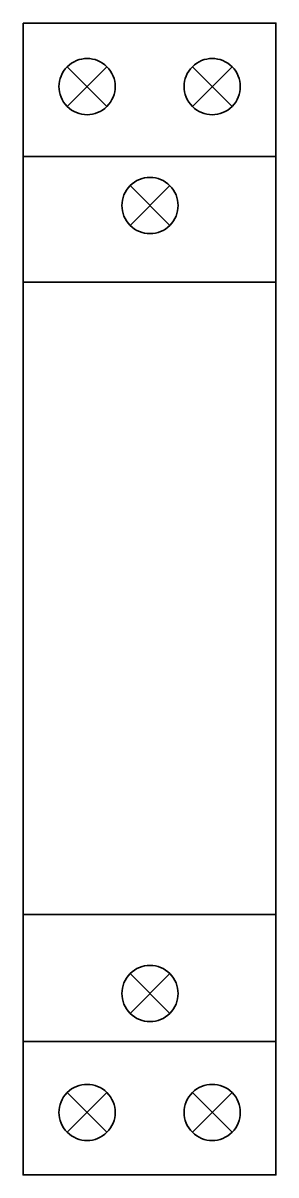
# Model space of a CAD drawing. Header units: inches. Extents: x 0.7 to 18.7, y -82.2 to -0.2.
import ezdxf

# ---------------------------------------------------------------- set-up
doc = ezdxf.new("R2010")
doc.units = ezdxf.units.IN
doc.header["$MEASUREMENT"] = 0
doc.layers.add('Layer 1', color=7, linetype='Continuous')

# ---------------------------------------------------------------- blocks, each defined once
blk = doc.blocks.new('block 4')
at = {"layer": 'Layer 1', "lineweight": 0}
blk.add_lwpolyline([(94.437, 0), (94.437, -82), (112.437, -82), (112.437, 0), (94.437, 0)], dxfattribs=at)
blk = doc.blocks.new('block 5')
at = {"layer": 'Layer 1', "color": 7, "lineweight": 35}
blk.add_lwpolyline([(94.437, 0), (94.437, -82), (112.437, -82), (112.437, 0), (94.437, 0)], dxfattribs=at)
blk = doc.blocks.new('block 3')
at = {"layer": 'Layer 1'}
for name in ['block 4', 'block 5']:
    blk.add_blockref(name, (0, 0), dxfattribs=at)
blk = doc.blocks.new('block 2')
at = {"layer": 'Layer 1', "color": 7, "lineweight": 35}
blk.add_lwpolyline([(112.437, -63.453), (94.437, -63.453), (94.437, -18.453), (112.437, -18.453), (112.437, -63.453)], dxfattribs=at)
at = {"layer": 'Layer 1'}
blk.add_blockref('block 3', (0, 0), dxfattribs=at)
blk = doc.blocks.new('block 10')
at = {"layer": 'Layer 1', "color": 7, "lineweight": 35}
for points in [[(97.582, -3.11), (100.41, -5.938)], [(97.582, -5.938), (100.41, -3.11)]]:
    blk.add_lwpolyline(points, dxfattribs=at)
blk = doc.blocks.new('block 9')
at = {"layer": 'Layer 1', "color": 7, "lineweight": 35}
blk.add_open_spline([(97.582, -5.938), (98.363, -6.719), (99.629, -6.719), (100.41, -5.938), (101.191, -5.157), (101.191, -3.891), (100.41, -3.11), (99.629, -2.329), (98.363, -2.329), (97.582, -3.11), (96.8, -3.891), (96.8, -5.157), (97.582, -5.938)], degree=3, knots=[0, 0, 0, 0, 1, 1, 1, 2, 2, 2, 3, 3, 3, 4, 4, 4, 4], dxfattribs=at)
at = {"layer": 'Layer 1'}
blk.add_blockref('block 10', (0, 0), dxfattribs=at)
blk = doc.blocks.new('block 8')
at = {"layer": 'Layer 1'}
blk.add_blockref('block 9', (0, 0), dxfattribs=at)
blk = doc.blocks.new('block 7')
at = {"layer": 'Layer 1'}
blk.add_blockref('block 8', (0, 0), dxfattribs=at)
blk = doc.blocks.new('block 14')
at = {"layer": 'Layer 1', "color": 7, "lineweight": 35}
for points in [[(106.487, -3.11), (109.316, -5.938)], [(106.487, -5.938), (109.316, -3.11)]]:
    blk.add_lwpolyline(points, dxfattribs=at)
blk = doc.blocks.new('block 13')
at = {"layer": 'Layer 1', "color": 7, "lineweight": 35}
blk.add_open_spline([(106.487, -5.938), (107.268, -6.719), (108.535, -6.719), (109.316, -5.938), (110.097, -5.157), (110.097, -3.891), (109.316, -3.11), (108.535, -2.329), (107.268, -2.329), (106.487, -3.11), (105.706, -3.891), (105.706, -5.157), (106.487, -5.938)], degree=3, knots=[0, 0, 0, 0, 1, 1, 1, 2, 2, 2, 3, 3, 3, 4, 4, 4, 4], dxfattribs=at)
at = {"layer": 'Layer 1'}
blk.add_blockref('block 14', (0, 0), dxfattribs=at)
blk = doc.blocks.new('block 12')
at = {"layer": 'Layer 1'}
blk.add_blockref('block 13', (0, 0), dxfattribs=at)
blk = doc.blocks.new('block 11')
at = {"layer": 'Layer 1'}
blk.add_blockref('block 12', (0, 0), dxfattribs=at)
blk = doc.blocks.new('block 6')
at = {"layer": 'Layer 1'}
for name in ['block 7', 'block 11']:
    blk.add_blockref(name, (0, 0), dxfattribs=at)
blk = doc.blocks.new('block 19')
at = {"layer": 'Layer 1', "color": 7, "lineweight": 35}
for points in [[(97.582, -76.135), (100.41, -78.963)], [(97.582, -78.963), (100.41, -76.135)]]:
    blk.add_lwpolyline(points, dxfattribs=at)
blk = doc.blocks.new('block 18')
at = {"layer": 'Layer 1', "color": 7, "lineweight": 35}
blk.add_open_spline([(97.582, -78.963), (98.363, -79.744), (99.629, -79.744), (100.41, -78.963), (101.191, -78.182), (101.191, -76.916), (100.41, -76.135), (99.629, -75.354), (98.363, -75.354), (97.582, -76.135), (96.8, -76.916), (96.8, -78.182), (97.582, -78.963)], degree=3, knots=[0, 0, 0, 0, 1, 1, 1, 2, 2, 2, 3, 3, 3, 4, 4, 4, 4], dxfattribs=at)
at = {"layer": 'Layer 1'}
blk.add_blockref('block 19', (0, 0), dxfattribs=at)
blk = doc.blocks.new('block 17')
at = {"layer": 'Layer 1'}
blk.add_blockref('block 18', (0, 0), dxfattribs=at)
blk = doc.blocks.new('block 16')
at = {"layer": 'Layer 1'}
blk.add_blockref('block 17', (0, 0), dxfattribs=at)
blk = doc.blocks.new('block 23')
at = {"layer": 'Layer 1', "color": 7, "lineweight": 35}
for points in [[(106.487, -76.135), (109.316, -78.963)], [(106.487, -78.963), (109.316, -76.135)]]:
    blk.add_lwpolyline(points, dxfattribs=at)
blk = doc.blocks.new('block 22')
at = {"layer": 'Layer 1', "color": 7, "lineweight": 35}
blk.add_open_spline([(106.487, -78.963), (107.268, -79.744), (108.535, -79.744), (109.316, -78.963), (110.097, -78.182), (110.097, -76.916), (109.316, -76.135), (108.535, -75.354), (107.268, -75.354), (106.487, -76.135), (105.706, -76.916), (105.706, -78.182), (106.487, -78.963)], degree=3, knots=[0, 0, 0, 0, 1, 1, 1, 2, 2, 2, 3, 3, 3, 4, 4, 4, 4], dxfattribs=at)
at = {"layer": 'Layer 1'}
blk.add_blockref('block 23', (0, 0), dxfattribs=at)
blk = doc.blocks.new('block 21')
at = {"layer": 'Layer 1'}
blk.add_blockref('block 22', (0, 0), dxfattribs=at)
blk = doc.blocks.new('block 20')
at = {"layer": 'Layer 1'}
blk.add_blockref('block 21', (0, 0), dxfattribs=at)
blk = doc.blocks.new('block 15')
at = {"layer": 'Layer 1'}
for name in ['block 16', 'block 20']:
    blk.add_blockref(name, (0, 0), dxfattribs=at)
blk = doc.blocks.new('block 27')
at = {"layer": 'Layer 1', "color": 7, "lineweight": 35}
for points in [[(102.061, -11.576), (104.889, -14.405)], [(102.061, -14.405), (104.889, -11.576)]]:
    blk.add_lwpolyline(points, dxfattribs=at)
blk = doc.blocks.new('block 26')
at = {"layer": 'Layer 1', "color": 7, "lineweight": 35}
blk.add_open_spline([(102.061, -14.405), (102.842, -15.186), (104.108, -15.186), (104.889, -14.405), (105.67, -13.624), (105.67, -12.358), (104.889, -11.577), (104.108, -10.795), (102.842, -10.795), (102.061, -11.576), (101.28, -12.358), (101.28, -13.624), (102.061, -14.405)], degree=3, knots=[0, 0, 0, 0, 1, 1, 1, 2, 2, 2, 3, 3, 3, 4, 4, 4, 4], dxfattribs=at)
at = {"layer": 'Layer 1'}
blk.add_blockref('block 27', (0, 0), dxfattribs=at)
blk = doc.blocks.new('block 25')
at = {"layer": 'Layer 1'}
blk.add_blockref('block 26', (0, 0), dxfattribs=at)
blk = doc.blocks.new('block 24')
at = {"layer": 'Layer 1'}
blk.add_blockref('block 25', (0, 0), dxfattribs=at)
blk = doc.blocks.new('block 31')
at = {"layer": 'Layer 1', "color": 7, "lineweight": 35}
for points in [[(102.061, -67.668), (104.889, -70.497)], [(102.061, -70.496), (104.889, -67.668)]]:
    blk.add_lwpolyline(points, dxfattribs=at)
blk = doc.blocks.new('block 30')
at = {"layer": 'Layer 1', "color": 7, "lineweight": 35}
blk.add_open_spline([(102.061, -70.497), (102.842, -71.278), (104.108, -71.278), (104.889, -70.497), (105.67, -69.716), (105.67, -68.449), (104.889, -67.668), (104.108, -66.887), (102.842, -66.887), (102.061, -67.668), (101.28, -68.449), (101.28, -69.716), (102.061, -70.497)], degree=3, knots=[0, 0, 0, 0, 1, 1, 1, 2, 2, 2, 3, 3, 3, 4, 4, 4, 4], dxfattribs=at)
at = {"layer": 'Layer 1'}
blk.add_blockref('block 31', (0, 0), dxfattribs=at)
blk = doc.blocks.new('block 29')
at = {"layer": 'Layer 1'}
blk.add_blockref('block 30', (0, 0), dxfattribs=at)
blk = doc.blocks.new('block 28')
at = {"layer": 'Layer 1'}
blk.add_blockref('block 29', (0, 0), dxfattribs=at)

msp = doc.modelspace()

# ---------------------------------------------------------------- linework, layer by layer
at = {"layer": 'Layer 1', "color": 7, "lineweight": 35}
for points in [[(18.75, -9.69), (0.75, -9.69)], [(0.75, -72.694), (18.75, -72.694)]]:
    msp.add_lwpolyline(points, dxfattribs=at)

# ---------------------------------------------------------------- block references
at = {"layer": 'Layer 1'}
for name in ['block 2', 'block 6', 'block 24', 'block 28', 'block 15']:
    msp.add_blockref(name, (-93.688, -0.193), dxfattribs=at)

doc.saveas('drawing.dxf')
